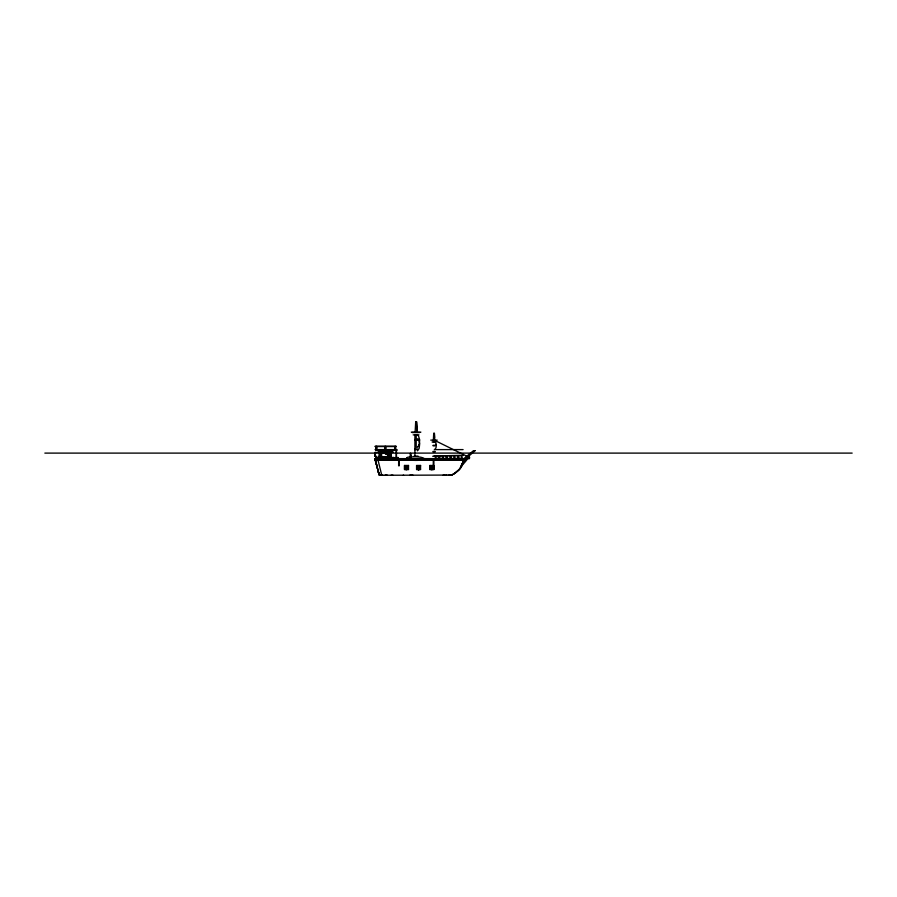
<?xml version="1.0" encoding="UTF-8"?>
<svg xmlns="http://www.w3.org/2000/svg" width="897" height="897" viewBox="0 0 897 897"><rect width="100%" height="100%" fill="white"/><g stroke="black" fill="none" stroke-linecap="round" stroke-linejoin="round"><path stroke-width="1.35" d="M416.208 447.446L416.219 435.292M389.735 456.887L380.597 457.089L380.676 451.516L380.496 457.526M405.5 468.458C404.188 466.698 407.597 465.521 407.485 467.696C408.169 470.757 403.415 468.683 406.117 467.315C409.649 468.021 403.594 469.153 406.442 467.46C409.11 469.333 404.379 468.839 405.545 468.727M417.576 468.671C422.823 470.633 415.513 464.141 418.664 469.243M432.006 469.097C428.071 464.265 436.828 471.003 430.863 468.2C435.011 465.655 429.966 472.114 431.311 467.382M382.357 457.481L380.911 457.784L387.246 457.436A20.519 20.216 -90 0 1 388.547 457.47L388.827 457.492M379.296 457.862L379.117 458.255A3.453 3.397 -90 0 1 378.299 458.322L377.906 458.322M387.201 458.322L386.652 457.246M468.918 457.728L468.178 457.257L467.718 458.401A2.265 2.265 0 0 1 467.55 458.95L465.319 461.753A30.666 30.666 0 0 0 464.153 463.065L460.453 467.315L461.013 465.857A22.369 22.369 0 0 1 462.011 464.153L462.123 463.996A12.379 12.379 0 0 0 462.639 463.144L463.424 461.753A4.799 4.799 0 0 1 463.884 461.159L464.668 460.396A6.514 6.514 0 0 0 465.79 459.04A4.732 4.732 0 0 0 465.992 458.659L468.167 456.113A1.917 1.917 0 0 1 468.727 456.192L469.546 457.1A3.308 3.308 0 0 1 469.613 457.515L469.445 458.423A1.166 1.166 0 0 1 468.873 458.838L467.942 458.367A1.346 1.346 0 0 1 467.965 457.728L468.694 457.627M393.772 457.593L393.48 457.414A2.343 2.299 -90 0 0 393.009 457.392L392.774 457.47M463.951 458.67L461.619 465.465A15.518 15.518 0 0 1 460.598 467.46A12.468 12.468 0 0 1 459.141 469.333L458.838 469.636A23.131 23.131 0 0 1 458.087 470.353L455.676 472.416A22.156 22.156 0 0 1 454.431 473.324L454.274 473.425A22.391 22.391 0 0 1 453.075 474.177L452.907 474.278A8.656 8.656 0 0 1 451.763 474.827A4.149 4.149 0 0 1 451.426 474.928L450.272 475.029M377.39 467.965L375.103 458.726L379.061 474.715L374.98 458.67L464.276 458.67L461.249 466.9A12.009 12.009 0 0 1 460.879 467.528L460.923 467.449M464.231 458.681L463.054 462.841M415.109 432.466L415.692 421.769M433.318 440.876L433.733 433.15M394.882 458.255L394.915 458.266A2.713 2.68 -90 0 0 395.543 458.356L395.768 457.885M384.342 457.38L385.418 457.515L383.781 457.874M379.554 453.77L379.554 453.68A8.095 7.983 90 0 1 379.599 453.198L379.61 453.12M379.532 454.095L379.498 454.689M379.274 454.689L379.341 453.68A8.095 7.983 -90 0 1 379.375 453.198L379.386 453.12M379.24 455.16L379.207 455.553A5.696 5.606 -90 0 0 379.218 456.775L379.409 457.145A1.39 1.368 -90 0 0 380.07 457.492L380.272 457.526A1.39 1.368 -90 0 1 379.622 457.145L379.465 456.775A5.696 5.606 -90 0 1 379.442 455.553L379.465 455.16M390.823 456.416L390.61 457.167M407.305 468.503L406.52 469.232M419.303 468.683C413.988 463.738 420.558 474.221 418.832 467.449M432.612 468.761L432.119 466.698M376.336 457.616L376.83 457.661M381.864 457.773L381.842 457.84A1.671 1.648 -90 0 1 381.573 458.199L381.147 458.356A3.566 3.521 90 0 1 380.586 458.311L380.137 458.221M394.299 458.277A1.525 1.502 -90 0 1 393.166 458.199L393.099 457.93M376.392 458.715L375.966 458.311M379.397 453.03L379.42 452.873A4.227 4.171 -90 0 0 379.465 452.346L378.882 452.043A3.745 3.689 90 0 1 378.265 452.032L378.444 450.855M379.622 453.03L379.644 452.873A4.227 4.171 -90 0 0 379.689 452.346L379.453 452.043M382.425 458.143L383.232 458.311A4.664 4.597 -90 0 0 383.613 458.322L383.591 457.896M391.126 457.75L391.204 458.266M376.505 458.277L376.718 457.605M417.531 468.514L418.664 467.528M419.325 468.593L418.966 469.097M432.163 469.187C434.417 466.675 429.988 469.636 431.244 466.799M397.663 457.616L397.651 457.436M417.542 467.292C421.601 470.118 417.015 465.98 417.722 465.958M419.516 467.808L418.507 466.451L417.352 467.786M432.679 468.593L432.612 467.875M432.859 467.808C431.502 463.682 429.528 470.577 432.825 467.909M389.365 457.223L389.264 457.178A1.177 1.155 -90 0 0 387.65 457.425L387.728 457.975M391.316 458.345L391.26 458.345A1.749 1.727 -90 0 0 392.202 458.3L392.617 457.605M375.966 457.504L377.11 457.235M417.408 447.334L418.193 446.426A7.602 7.602 0 0 0 419.224 444.531L419.706 439.9L418.529 436.02A3.487 3.487 0 0 0 417.654 435.236M396.384 458.064L397.707 457.941M407.249 468.683L407.137 467.729M391.215 452.783L391.081 453.22A8.151 8.039 -90 0 0 391.036 453.848L391.014 454.185A12.423 12.233 -90 0 0 391.025 455.171M387.616 457.526L386.08 457.459M462.673 463.783L461.955 465.465A18.983 18.983 0 0 1 461.249 466.9M405.522 468.088L406.868 467.494M395.891 458.188L395.644 458.345A2.713 2.68 -90 0 1 395.028 458.266L394.904 458.244M390.991 452.783L390.857 453.22A8.151 8.039 -90 0 0 390.812 453.848L390.789 454.185A12.423 12.233 -90 0 0 390.8 455.171M398.156 457.862L396.721 457.649M376.448 457.122L376.292 457.896M381.819 457.874L381.898 457.84A1.671 1.648 -90 0 1 381.629 458.199M389.175 457.986L388.861 457.481M390.419 457.605L390.632 457.448A2.814 2.781 -90 0 1 391.417 457.19L391.361 457.201A2.814 2.781 -90 0 0 390.576 457.459L390.363 457.75M405.601 467.774C410.725 468.873 403.874 465.05 406.083 467.404M417.71 467.797L418.406 467.46M394.702 457.537L394.815 457.806M417.789 466.148L417.71 466.967M431.02 468.043L431.726 467.359M391.103 457.683L392 457.795L391.798 457.246M378.5 457.403L378.523 457.38A1.289 1.267 -90 0 1 379.319 457.19L379.431 457.178A1.581 1.559 -90 0 0 380.07 457.122M386.192 458.064L385.867 458.311A2.119 2.086 -90 0 1 384.578 458.255L384.544 458.199M384.129 457.515L384.88 457.515M459.679 469.097L460.811 467.629L459.679 469.097A16.112 16.112 0 0 1 459.096 469.714A23.939 23.939 0 0 1 458.423 470.353L455.99 472.427A22.156 22.156 0 0 1 454.768 473.324L454.611 473.425A22.391 22.391 0 0 1 453.411 474.177L453.22 474.289A10.809 10.809 0 0 1 452.637 474.591L449.745 475.051L450.608 475.029M417.408 450.843L418.193 449.946A7.602 7.602 0 0 0 419.224 448.052L419.706 443.421L418.529 439.53A3.487 3.487 0 0 0 417.654 438.745M434.91 449.285L435.157 449.027A4.563 4.563 0 0 0 436.155 447.065L436.278 445.159A10.607 10.607 0 0 0 436.211 444.441L435.673 442.77A2.074 2.074 0 0 0 435.056 442.165M459.399 469.4L459.174 469.636A26.775 26.775 0 0 1 457.997 470.746L455.99 472.427A22.077 22.077 0 0 1 454.768 473.324A23.187 23.187 0 0 1 453.411 474.177L453.265 474.255M382.301 457.223L380.72 457.392M387.975 457.481L389.085 457.481M407.047 468.839L405.545 468.604M390.531 457.235L391.047 456.416A10.226 10.08 -90 0 0 391.036 455.586M380.496 457.548A10.013 9.867 -90 0 0 381.808 457.515L382.503 457.481A20.519 20.216 90 0 1 383.804 457.436M378.669 450.855L378.489 452.021A3.745 3.689 90 0 0 379.039 452.032M381.595 458.244L381.225 458.356A3.566 3.521 -90 0 1 380.653 458.311L380.294 458.255M398.066 458.659L398.548 458.58A1.839 1.816 -90 0 0 398.403 458.266M383.703 458.289L383.647 458.311A4.664 4.597 90 0 1 383.311 458.311L383.008 458.311M390.756 457.235L390.105 457.392M379.072 458.277L379.027 458.289A3.453 3.397 90 0 1 378.231 458.322M392.527 452.245L392.303 450.597A2.826 2.792 -90 0 0 391.462 450.529A4.238 4.182 -90 0 0 390.352 450.888L389.836 451.023M392.751 452.245L392.449 452.279A1.906 1.884 -90 0 1 392.112 452.368L392.247 452.38A1.906 1.884 -90 0 0 392.673 452.279L392.583 450.698M431.311 466.754L431.939 466.642M397.337 458.266L396.855 458.345M390.027 450.933L383.568 451.292M395.756 457.605L395.801 457.593A1.289 1.267 -90 0 1 396.384 457.571M388.076 457.47L387.504 457.481A1.177 1.155 -90 0 1 389.096 457.178M389.87 451.101L388.592 451.269M431.401 467.584L432.432 467.707M390.655 457.302L389.881 457.425M451.662 474.962L450.698 475.018M385.755 457.896L385.676 457.818A1.132 1.121 -90 0 1 386.472 457.324M390.924 452.66A1.536 1.514 -90 0 1 391.776 452.447L392.325 452.368M376.538 457.111L377.368 457.862M379.756 457.425L379.868 457.952M378.456 457.616L378.568 457.683A2.041 2.007 -90 0 0 378.938 457.694L379.296 457.795M389.253 457.47L389.814 457.459M398.122 458.659L396.967 458.692M389.074 451.213L388.367 451.236M397.023 458.692L389.421 458.737M385.62 451.292L386.282 451.281M448.915 475.051L450.025 475.04M387.65 451.292L388.233 451.292M449.251 475.051L446.112 475.074M387.874 451.292L386.842 451.292M443.174 475.085L446.717 475.074M384.073 457.425L383.58 457.436A20.519 20.216 -90 0 0 382.279 457.47M409.761 475.197L444.755 475.085M389.477 458.737L385.228 458.748M403.235 475.208L412.979 475.186M391.047 475.231L403.56 475.208M415.816 421.769L416.488 421.769L417.183 432.466M411.263 432.119L420.872 432.119M412.138 432.545L419.695 432.545M413.181 434.888L418.955 434.888M414.997 435.135L417.296 435.135M414.694 439.575L417.565 439.575M430.762 440.124L437.231 440.124M414.694 440.158L417.565 440.158M432.062 441.986L435.931 441.986M433.307 442.154L434.787 442.154M433.072 445.304L435.034 445.304M433.072 445.854L435.034 445.854M375.159 446.213L396.182 446.213M375.865 446.426L376.774 446.426M384.88 446.426L385.777 446.426M394.826 446.426L395.611 446.426M375.159 446.56L396.182 446.56M375.641 448.007L376.998 448.007M384.645 448.007L386.013 448.007M394.602 448.007L395.835 448.007M375.641 448.04L376.998 448.04M384.645 448.04L386.013 448.04M394.602 448.04L395.835 448.04M414.694 449.005L417.565 449.005M375.058 449.599L396.967 449.599M414.694 449.599L417.565 449.599M434.316 449.599L463.087 449.599M375.809 450.339L396.967 450.339M383.277 451.045L384.69 451.045M386.416 451.292L387.067 451.292M390.374 451.516L380.451 451.516L380.429 457.044L389.758 457.111M433.072 451.382L435.034 451.382M380.642 451.931L389.735 451.931M433.072 451.931L435.034 451.931M385.228 452.043L386.641 452.043M375.137 452.447L376.673 452.447M385.228 452.424L386.641 452.424M387.269 453.019L388.681 453.019M44.85 453.108L852.15 453.108M387.269 453.4L388.681 453.4M435.258 455.799L436.043 455.799M438.409 455.799L439.799 455.799M442.4 455.799L443.41 455.799M446.011 455.799L447.323 455.799M450.002 455.799L451.314 455.799M453.916 455.799L454.925 455.799M457.526 455.799L458.916 455.799M461.293 455.799L462.067 455.799M414.111 456.102L418.036 456.102M375.137 456.326L376.673 456.326M432.69 456.27L435.303 456.27M435.135 457.369L436.267 457.369M438.185 457.403L440.023 457.403M442.176 457.369L443.634 457.403M445.787 457.369L447.558 457.403M449.778 457.369L451.55 457.403M453.691 457.369L455.16 457.369M457.302 457.403L459.152 457.369M461.069 457.369L462.291 457.403M396.743 458.244L398.156 458.244M422.734 458.322L425.705 458.726M375.17 458.636L464.198 458.636M435.381 458.984L436.043 458.984M439.149 458.984L439.799 458.984M442.748 458.984L443.41 458.984M446.672 458.984L447.323 458.984M450.664 458.984L451.314 458.984M454.252 458.984L454.925 458.984M458.255 458.984L458.916 458.984M461.394 458.984L462.067 458.984M374.587 459.096L464.556 459.096M464.198 459.23L375.316 459.286M374.587 460.318L464.556 460.318M404.513 465.935L408.494 465.935M416.567 465.935L420.547 465.935M429.91 465.935L433.89 465.935M404.861 466.418L408.113 466.418M416.914 466.418L420.166 466.418M430.257 466.418L433.509 466.418M431.883 468.312L430.896 468.604M404.861 468.839L408.113 468.839M417.52 468.839L419.359 468.839M430.257 468.839L432.903 468.839M404.513 469.131L408.494 469.131M416.634 469.198L420.502 469.198M429.91 469.131L433.845 469.198L433.845 465.487L429.977 465.487L429.977 469.198M382.38 475.219L392.976 475.231M386.002 451.292L386.641 451.292M383.849 457.425L385.071 457.436A1.289 1.267 -90 0 0 383.266 457.571A1.289 1.267 -90 0 1 385.116 457.436M381.416 458.748L376.336 458.715M386.013 475.231L387.426 475.231M385.048 475.231L386.349 475.231M385.811 451.292L384.544 451.281M381.55 475.208L382.716 475.219M384.858 451.292L385.43 451.292M382.2 475.219L379.42 474.995L381.259 475.208M380.922 475.208L381.887 475.208M385.643 457.448L386.304 457.459M386.54 457.47L387.246 457.47M382.458 451.236L384.219 451.269M383.512 451.258L381.191 451.169L382.313 451.225M379.947 475.141L380.788 475.197M378.355 450.664A2.074 2.041 -90 0 1 380.53 450.866A2.164 2.13 -90 0 0 381.102 451.191L381.707 451.202M431.648 469.109L431.031 468.75M406.352 469.266L405.466 468.29M379.308 475.074L374.767 458.726M392.494 450.653L392.079 450.597A2.826 2.792 -90 0 0 391.238 450.529A4.238 4.182 -90 0 0 390.128 450.888M435.55 440.819L467.404 456.483M381.606 450.507L390.341 454.97M379.274 474.917L377.872 469.871M398.268 458.109L397.954 457.414M417.587 468.223L418.809 468.537L419.191 467.729M379.162 474.793L378.108 470.824M377.671 458.715L381.629 474.715M406.565 459.612C427.432 462.751 429.259 455.295 409.671 457.055A12.984 12.984 0 0 0 408.023 457.19L407.619 457.324A1.233 1.233 0 0 0 406.958 457.93M416.892 428.452L417.161 432.466L416.612 421.769M434.843 442.154L434.361 433.15L434.552 437.658M433.879 434.742L433.879 438.711M433.879 460.183L433.89 469.613L429.91 469.613L429.91 465.465M433.509 465.947L433.509 469.31M433.285 460.183L433.285 465.778M430.257 465.947L430.257 469.31M420.166 465.947L420.166 469.31M416.914 465.947L416.914 469.31M414.907 434.978L414.907 455.923M411.084 454.869L411.084 457.918M410.557 453.4L410.557 457.918M410.355 453.4L410.355 457.952M408.113 465.947L408.113 469.31M404.861 465.947L404.861 469.31M404.581 465.487L404.581 469.198M399.243 460.183L399.243 465.778M398.638 460.183L398.638 465.778M396.452 449.599L396.452 459.342M396.205 449.599L396.205 457.952M389.646 451.516L389.646 457.044M389.466 451.516L389.466 457.044M389.376 451.46L389.376 457.111M381.584 451.516L381.584 457.044M381.36 451.516L381.36 457.044M380.911 451.46L380.911 457.111M375.282 452.447L375.282 456.326M374.968 452.447L374.968 456.326M436.211 444.441A10.416 10.416 0 0 1 436.29 445.417M419.381 444.049A7.658 7.658 0 0 1 418.193 446.426M388.894 457.705A1.289 1.267 -90 0 1 387.336 458.042M390.744 458.266A3.184 3.128 -90 0 1 389.152 458.266M394.355 458.277A1.525 1.502 -90 0 1 393.222 458.199M398.346 458.266A1.839 1.816 -90 0 1 398.492 458.58M452.637 474.591A6.571 6.571 0 0 1 452.099 474.816M378.579 450.664A2.074 2.041 -90 0 1 380.754 450.866A2.164 2.13 -90 0 0 381.326 451.191M391.148 452.66A1.536 1.514 -90 0 1 392 452.447M381.584 457.515A10.013 9.867 90 0 1 380.272 457.548M390.812 455.586A10.226 10.08 -90 0 1 390.823 456.416M406.633 459.219A6.178 6.178 0 0 1 406.924 457.93M475.085 450.653L464.22 460.139L463.805 458.715L473.414 450.743L475.085 450.653M380.25 450.967L390.016 456.057L380.25 450.967M463.087 455.474L434.316 455.855L463.087 455.474M408.494 465.465L404.513 465.465L404.513 469.613L408.494 469.613L408.494 465.465M420.547 465.465L416.567 465.465L416.567 469.613L420.547 469.613L420.547 465.465M431.177 469.254L431.087 469.187A1.289 1.233 0 0 1 431.188 467.146A1.289 1.233 0 0 1 433.072 468.29A1.289 1.233 0 0 1 431.098 469.288M405.78 469.254L405.691 469.187A1.289 1.233 0 0 1 405.792 467.146A1.289 1.233 0 0 1 407.675 468.29A1.289 1.233 0 0 1 405.702 469.288M405.702 469.434A1.289 1.233 0 0 0 407.675 468.436A1.289 1.233 0 0 0 405.792 467.292A1.289 1.233 0 0 0 405.702 469.434M431.098 469.434A1.289 1.233 0 0 0 433.072 468.436A1.289 1.233 0 0 0 431.188 467.292A1.289 1.233 0 0 0 431.098 469.434M417.755 469.434A1.289 1.233 0 0 0 419.729 468.436A1.289 1.233 0 0 0 417.845 467.292A1.289 1.233 0 0 0 417.755 469.434M417.755 469.288A1.289 1.233 0 0 0 419.729 468.29A1.289 1.233 0 0 0 417.845 467.146A1.289 1.233 0 0 0 417.755 469.288"/></g></svg>
